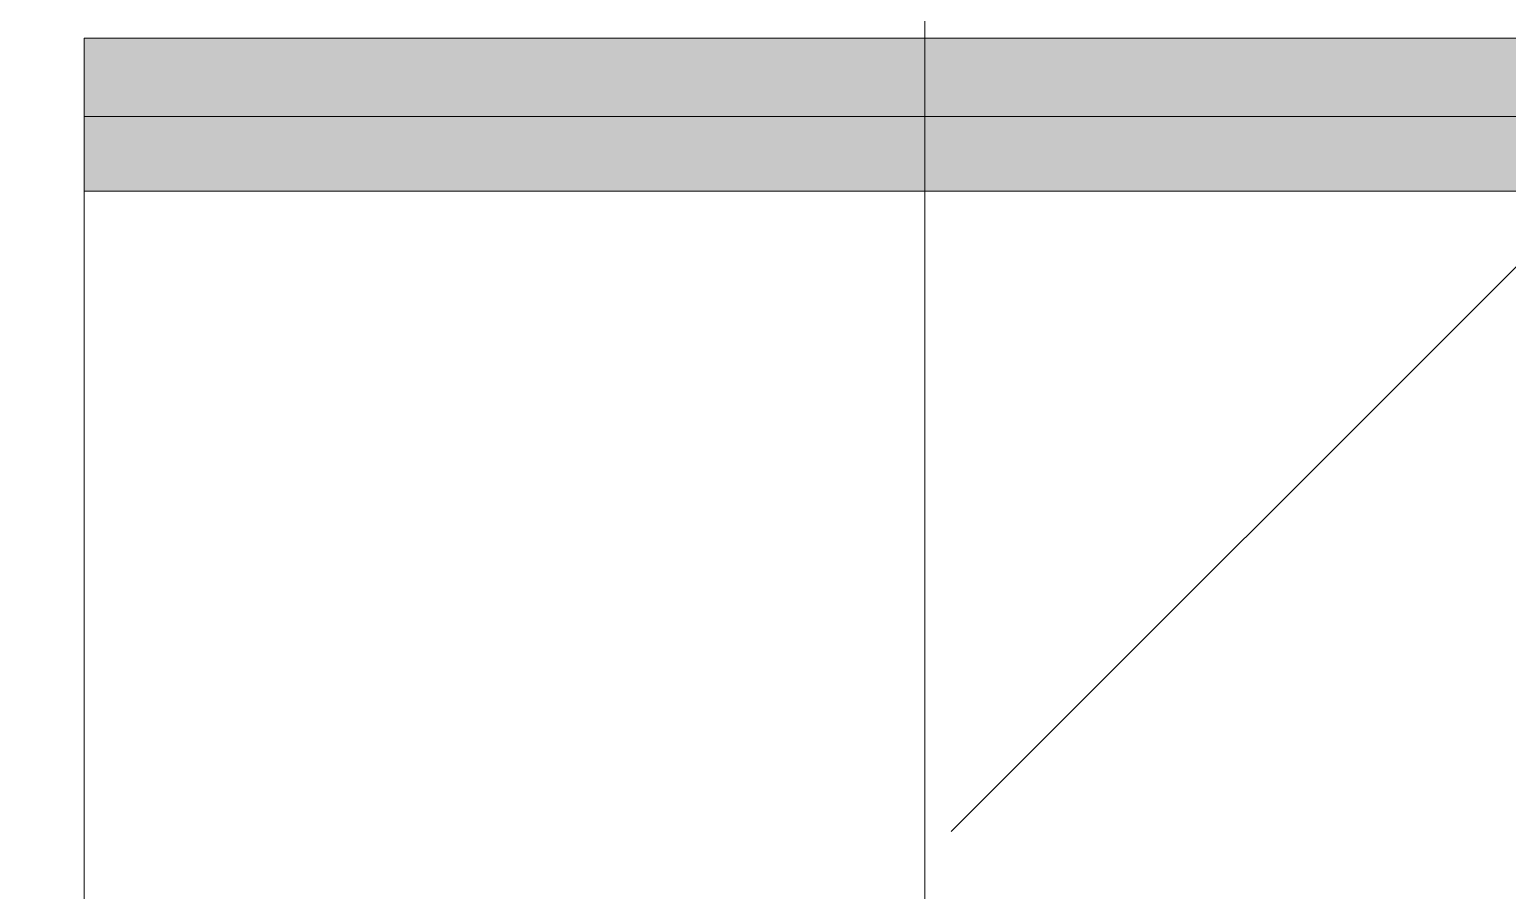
# Model space of a CAD drawing. Header units: millimetres. Extents: x -515342 to 330399, y -224905 to 507333.
# Drawn here: x 243269.3 to 243348.4, y 91074 to 91120.1 of the extents above; entities that cross this region are included whole.
import ezdxf

# ---------------------------------------------------------------- set-up
doc = ezdxf.new("R2010")
doc.units = ezdxf.units.MM
for name, color, linetype, lineweight in [('Крыша', 7, 'Continuous', 0), ('Стены внутренние', 7, 'Continuous', 0), ('Стены перегородки', 7, 'Continuous', 0)]:
    doc.layers.add(name, color=color, linetype=linetype, lineweight=lineweight)

msp = doc.modelspace()

# ---------------------------------------------------------------- hatches: boundary and pattern name
at = {"layer": 'Крыша'}
for points in [[(245299.7213, 91115.3929), (245304.7107, 91115.3929), (245304.7107, 91119.5929), (243272.2107, 91119.5929), (243272.2107, 91115.3929), (245192.5946, 91115.3929)], [(245304.7107, 91111.3929), (245304.7107, 91115.3929), (243272.2107, 91115.3929), (243272.2107, 91111.3929), (245299.7213, 91111.3929)]]:
    msp.add_hatch(color=256, dxfattribs=at).paths.add_polyline_path(points)
h = msp.add_hatch(dxfattribs=at)
h.set_pattern_fill('FP_48', color=256, style=0, pattern_type=2)
h.set_pattern_definition([(45, (255037.12, 95610.5), (-114.0493, 114.0493), []), (45, (255151.17, 95610.5), (-114.0493, 114.0493), [201.613, -40.323, 3.353, -36.97])])
h.paths.add_polyline_path([(245299.7213, 91061.3929), (245304.7107, 91061.3929), (245304.7107, 91111.3929), (243272.2107, 91111.3929), (243272.2107, 91061.3929), (245192.5946, 91061.3929)])
at = {"layer": 'Стены внутренние'}
h = msp.add_hatch(dxfattribs=at)
h.set_pattern_fill('FP_45', color=256, style=0, pattern_type=2)
h.set_pattern_definition([(45, (255037.12, 95610.5), (-235.732, 235.732), []), (45, (255194.28, 95610.5), (-235.732, 235.732), [])])
h.paths.add_polyline_path([(243197.2105, 91031.3929), (243317.2105, 91031.3929), (243317.2105, 91351.3929), (243197.2105, 91351.3929)])

# ---------------------------------------------------------------- linework, layer by layer
at = {"layer": 'Крыша'}
for p, q in [((245304.7107, 91119.5929), (243272.2107, 91119.5929)), ((243272.2107, 91119.5929), (243272.2107, 91111.3929)), ((245304.7107, 91115.3929), (243272.2107, 91115.3929)), ((243272.2107, 91111.3929), (243272.2107, 91031.3929)), ((245304.7107, 91111.3929), (243272.2107, 91111.3929))]:
    msp.add_line(p, q, dxfattribs=at)
at = {"layer": 'Стены перегородки'}
msp.add_line((243317.2105, 91031.3929), (243317.2105, 91351.3929), dxfattribs=at)

doc.saveas('drawing.dxf')
